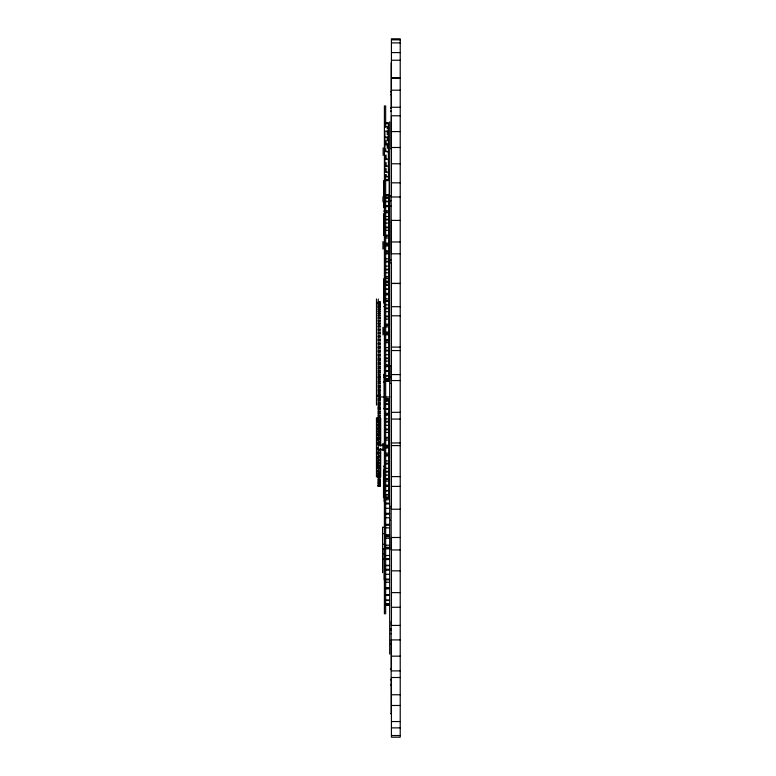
<?xml version="1.0" encoding="UTF-8"?>
<svg xmlns="http://www.w3.org/2000/svg" width="776" height="776" viewBox="0 0 776 776"><rect width="100%" height="100%" fill="white"/><g stroke="black" fill="none" stroke-linecap="round" stroke-linejoin="round"><path stroke-width="1.16" d="M391.434 39.838L400.222 39.838M391.434 42.893L400.222 42.893M391.434 52.593L400.222 52.593M391.434 60.247L400.222 60.247M400.222 77.804L391.434 77.804L391.434 38.8L400.222 38.8L400.222 737.2L391.434 737.2L391.434 677.506L400.222 677.506M400.222 78.231L391.434 78.231L391.434 107.263L400.222 107.263M391.434 90.191L400.222 90.191M390.464 91.743L391.172 91.743L391.172 148.614L390.464 148.614M390.464 94.691L391.172 94.691M390.464 107.602L391.172 107.602M390.464 108.039L391.172 108.039M390.464 111.075L391.172 111.075M400.222 115.779L391.434 115.779L391.434 147.498L400.222 147.498M384.896 122.647L388.407 122.647L388.407 180.595L384.896 180.595M384.896 123.636L388.407 123.636M384.896 126.527L388.407 126.527M388.407 131.134L384.896 131.134L384.896 148.226M391.434 131.59L400.222 131.59M384.896 137.129L388.407 137.129M384.896 144.123L388.407 144.123M384.896 150.951L386.07 150.951L386.07 151.621M384.896 151.621L388.407 151.621M388.407 151.951L387.243 151.621M384.896 159.119L388.407 159.119M391.434 163.784L400.222 163.784M384.896 166.103L388.407 166.103M388.407 172.107L384.896 172.107L384.896 155.006M384.896 176.705L388.407 176.705M384.896 179.605L388.407 179.605M391.434 182.835L400.222 182.835M385.653 195.019L388.64 195.019L388.64 381.288L385.653 381.288M385.653 195.028L388.64 195.028M385.653 195.63L388.64 195.63M390.464 195.659L391.172 195.659L391.172 200.489M385.653 195.746L388.64 195.746M400.222 196.988L391.434 196.988L391.434 148.565M385.653 197.734L388.64 197.734M385.653 197.977L388.64 197.977M390.464 201.013L391.172 201.013L391.172 262.889L390.464 262.889M385.653 201.275L388.64 201.275M385.653 201.624L388.64 201.624M385.653 205.718L388.64 205.718M385.653 206.144L388.64 206.144M390.464 206.193L391.172 206.193M385.653 206.6L388.64 206.6M385.653 210.8L388.64 210.8M383.703 211.053L384.401 211.053M385.653 212.197L388.64 212.197M385.653 212.74L388.64 212.74M383.703 215.291L384.401 215.291M385.653 216.504L388.64 216.504M385.653 219.239L388.64 219.239M383.703 219.899L384.401 219.899M385.653 219.86L388.64 219.86M400.222 220.403L391.434 220.403L391.434 253.81L400.222 253.81M385.653 223.071L388.64 223.071M385.653 227.077L388.64 227.077M385.653 227.746L388.64 227.746M385.653 230.307L388.64 230.307M385.653 235.332L388.64 235.332M385.653 235.448L388.64 235.448M385.653 236.156L388.64 236.156M385.653 237.989L388.64 237.989M391.434 241.966L400.222 241.966M385.653 243.179L388.64 243.179M385.653 244.12L388.64 244.12M385.653 244.838L388.64 244.838M385.653 245.876L388.64 245.876M385.653 251.085L388.64 251.085M385.653 251.337L388.64 251.337M385.653 252.821L388.64 252.821M385.653 253.519L388.64 253.519M385.653 253.752L388.64 253.752M385.653 258.806L388.64 258.806M390.464 259.805L391.172 259.805M385.653 261.279L388.64 261.279M385.653 261.949L388.64 261.949M385.653 266.11L388.64 266.11M385.653 269.243L388.64 269.243M385.653 269.864L388.64 269.864M385.653 272.774L388.64 272.774M385.653 276.469L388.64 276.469M385.653 277.022L388.64 277.022M385.653 278.584L388.64 278.584M385.653 281.358L388.64 281.358M385.653 281.387L388.64 281.387M385.653 281.775L388.64 281.688M385.653 282.464L388.64 282.464M385.653 282.619L388.64 282.619M385.653 285.044L388.64 285.044M385.653 285.325L388.64 285.325M385.653 289.041L388.64 289.041M385.653 289.429L388.64 289.429M385.653 293.415L388.64 293.415M385.653 293.852L388.64 293.852M385.653 294.317L388.64 294.317M385.653 294.802L388.64 294.802M385.653 298.876L388.64 298.876M385.653 300.719L388.64 300.719M385.653 301.282L388.64 301.282M379.998 301.883L378.242 301.883L379.998 301.951L379.998 446.074M378.242 302.155L379.998 302.155M378.242 302.31L379.998 302.233M378.242 302.727L379.998 302.795M378.242 303.154L379.998 303.154M378.242 303.222L379.998 303.222M378.242 303.804L379.998 303.804M378.242 304.008L379.998 304.008M385.653 304.881L388.64 304.881M378.242 305.065L379.998 305.065M378.242 305.269L379.998 305.269M378.242 306.326L379.998 306.326M378.242 306.53L379.998 306.53M383.703 306.607L384.401 306.607M391.434 306.704L400.222 306.704M378.242 307.587L379.998 307.587M378.242 307.781L379.998 307.781M385.653 308.053L388.64 308.053M385.653 308.683L388.64 308.683M378.242 309.207L379.998 309.207M378.242 309.527L379.998 309.527M378.242 311.244L379.998 311.244M378.242 311.574L379.998 311.574M385.653 311.69L388.64 311.69M378.242 313.291L379.998 313.291M378.242 313.62L379.998 313.62M378.242 315.337L379.998 315.337M378.242 315.667L379.998 315.667M391.434 315.793L400.222 315.793M385.653 316.084L388.64 316.084M385.653 316.773L388.64 316.773M378.242 317.859L379.998 317.859M378.242 318.305L379.998 318.305M385.653 319.101L388.64 319.101M378.242 320.614L379.998 320.614M378.242 321.06L379.998 321.06M378.242 323.369L379.998 323.369M378.242 323.805L379.998 323.805M385.653 324.193L388.64 324.193M385.653 324.591L388.64 324.591M385.653 325.299L388.64 325.299M378.242 326.114L379.998 326.114M378.242 326.56L379.998 326.56M385.653 326.871L388.64 326.871M378.242 329.46L379.998 329.46M378.242 330.004L379.998 330.004M385.653 332.089L388.64 332.089M378.242 332.807L379.998 332.807M378.242 333.35L379.998 333.263M385.653 333.292L388.64 333.292M385.653 334.01L388.64 334.01M385.653 334.786L388.64 334.786M378.242 336.163L379.998 336.163M378.242 336.706L379.998 336.706M378.242 339.51L379.998 339.51M378.242 339.975L379.998 339.975M385.653 339.956L388.64 339.956M378.242 340.053L379.998 340.053M385.653 340.218L388.64 340.218M385.653 341.944L388.64 341.944M385.653 342.643L388.64 342.643M378.242 343.322L379.998 343.322M378.242 343.535L379.998 343.535M378.242 344.156L379.998 344.156M378.242 346.911L379.998 346.911M391.434 347.105L400.222 347.105M378.242 347.357L379.998 347.357M385.653 347.57L388.64 347.57M378.242 347.978L379.998 347.978M385.653 350.267L388.64 350.267M391.434 350.548L400.222 350.548M378.242 350.733L379.998 350.733M385.653 350.927L388.64 350.927M378.242 351.188L379.998 351.188M378.242 351.809L379.998 351.809M378.242 354.564L379.998 354.564M385.653 354.68L388.64 354.68M378.242 355.01L379.998 355.01M378.242 355.631L379.998 355.631M385.653 358.017L388.64 358.017M378.242 358.386L379.998 358.386M385.653 358.619L388.64 358.619M378.242 359.56L379.998 359.56M378.242 360.239L379.998 360.239M385.653 361.092L388.64 361.092M378.242 362.373L379.998 362.373M378.242 363.711L379.998 363.711M378.242 364.38L379.998 364.38M385.653 364.953L388.64 364.953M385.653 365.477L388.64 365.477M390.464 365.835L391.172 365.768L391.172 383.451L390.464 383.451M378.242 366.524L379.998 366.524M385.653 366.592L388.64 366.592M378.242 367.863L379.998 367.863M378.242 368.532L379.998 368.532M378.242 370.676L379.998 370.676M385.653 370.87L388.64 370.87M385.653 371.015L388.64 371.015M385.653 371.306L388.64 371.306M378.242 372.014L379.998 372.014M378.242 372.684L379.998 372.684M383.509 374.527L384.207 374.527L384.217 408.06M391.434 374.575L400.222 374.575M378.242 374.818L379.998 374.818M383.509 375.089L384.207 375.089M385.653 375.584L388.64 375.584M385.653 375.914L388.64 375.914M378.242 376.894L379.998 376.894M378.242 376.913L379.998 376.913M383.519 377.175L384.217 377.175M390.464 377.388L391.172 377.388M378.242 377.621L379.998 377.621M385.653 378.95L388.64 378.95M378.242 379.057L379.998 379.057M385.653 379.163L388.64 379.163M400.222 380.55L391.434 380.55L391.434 262.909M385.653 380.88L388.64 380.88M385.653 380.967L388.64 380.967M378.242 381.229L379.998 381.229M385.653 381.259L388.64 381.259M383.519 381.879L384.217 381.879M378.242 381.928L379.998 381.928M378.242 383.373L379.998 383.373M378.242 385.546L379.998 385.546M378.242 386.244L379.998 386.244M378.242 387.69L379.998 387.69M378.242 389.862L379.998 389.862M378.242 390.561L379.998 390.561M378.242 391.996L379.998 391.996M378.242 394.179L379.998 394.16M378.242 394.935L379.998 394.935M378.242 395.634L379.998 395.634M376.476 396.196L378.242 396.196M378.242 396.313L379.998 396.313M379.396 396.963L389.843 396.963M378.242 398.495L379.998 398.495M385.653 398.466L388.64 398.466L388.64 498.415L385.653 498.386M385.653 398.835L388.64 398.835M385.653 398.932L388.64 398.932M378.242 399.252L379.998 399.252M378.242 399.95L379.998 399.95M378.242 400.629L379.998 400.629M385.653 400.688L388.64 400.688M385.653 400.901L388.64 400.901M378.242 402.812L379.998 402.812M378.242 403.568L379.998 403.568M385.653 403.986L388.64 403.986M378.242 404.267L379.998 404.267M385.653 404.325L388.64 404.325M378.242 404.946L379.998 404.946M378.242 407.128L379.998 407.128M378.242 407.885L379.998 407.885M378.242 408.583L379.998 408.583M385.653 408.642L388.64 408.642M383.509 408.836L384.207 408.836M385.653 408.874L388.64 408.874M385.653 409.078L388.64 409.078M378.242 409.262L379.998 409.262M378.242 411.416L379.998 411.435M391.434 412.328L400.222 412.328M378.242 412.919L379.998 412.919M385.653 413.346L388.64 413.346M378.242 413.598L379.998 413.492M385.653 414.5L388.64 414.5M385.653 415.034L388.64 415.034M378.242 415.587L379.998 415.587M378.242 417.071L379.998 417.071M378.242 417.643L379.998 417.74M378.242 417.886L376.476 417.866L376.476 476.755L378.242 476.736M376.476 418.574L378.242 418.487M385.653 418.885L388.64 418.885M391.434 419.069L400.222 419.069M378.242 419.738L379.998 419.738M376.476 419.981L378.242 419.981M376.476 420.146L378.242 420.146M378.242 421.222L379.998 421.222M385.653 421.397L388.64 421.397M378.242 421.795L379.998 421.795M378.242 421.892L379.998 421.892M385.653 421.998L388.64 421.998M376.476 422.309L378.242 422.309M376.476 422.532L378.242 422.532M378.242 423.89L379.998 423.89M376.476 424.976L378.242 424.976M376.476 425.141L378.242 425.141M376.476 425.394L379.998 425.374M385.653 425.316L388.64 425.316M376.476 425.675L378.242 425.675M378.242 425.946L379.998 426.043M376.476 428.08L379.998 428.022M385.653 429.109L388.64 429.109M376.476 429.138L378.242 429.138M376.476 429.477L378.242 429.477M385.653 429.778L388.64 429.778M378.242 430.185L379.998 430.185M378.242 430.806L379.998 430.806M376.476 431.601L378.242 431.601M378.242 431.863L379.998 431.863M385.653 432.445L388.64 432.445M376.476 433.445L378.242 433.445M376.476 433.813L378.242 433.813M378.242 434.017L379.998 434.017M378.242 434.638L379.998 434.638M376.476 435.598L379.998 435.685M385.653 437.431L388.64 437.412M378.242 437.839L379.998 437.839M376.476 438.168L378.242 438.168M385.653 438.11L388.64 438.11M376.476 438.44L379.998 438.459M376.476 438.566L378.242 438.566M378.242 439.507L379.998 439.507M376.476 439.953L378.242 439.953M385.653 440.07L388.64 440.07M378.242 441.66L379.998 441.66M378.242 442.281L379.998 442.281M376.476 442.95L378.242 442.95M391.434 442.96L400.222 442.96M376.476 443.174L378.242 443.174M378.242 443.319L379.998 443.329M376.476 443.591L378.242 443.591M376.476 444.532L378.242 444.532M378.242 445.201L382.84 445.201M385.653 445.249L388.64 445.249M380.696 445.521L382.995 445.521M391.434 445.599L400.222 445.599M385.653 446.055L388.64 446.055M385.653 446.763L388.64 446.763M376.476 447.597L378.242 447.597M385.653 447.946L388.64 447.946M376.476 448.295L378.242 448.295M376.476 448.722L378.242 448.722M376.476 449.188L378.242 449.188M378.242 449.42L382.84 449.42M380.696 449.74L384.149 449.74M378.242 449.964L379.998 449.964M378.242 450.031L379.998 450.031M376.476 452.243L378.242 452.243M376.476 452.553L378.242 452.553M378.242 452.777L379.998 452.777M385.653 453.155L388.64 453.155M378.242 453.32L379.998 453.32L376.476 453.397M376.476 453.805L378.242 453.795M385.653 454.755L388.64 454.755M385.653 455.473L388.64 455.473M385.653 455.832L388.64 455.832M378.242 456.123L379.998 456.123M376.476 456.734L379.998 456.725M376.476 458.306L378.242 458.306M376.476 458.694L378.242 458.694M378.242 459.955L379.998 459.955M378.242 460.401L379.998 460.401M376.476 460.934L378.242 460.934M385.653 460.925L388.64 460.925M378.242 462.709L379.998 462.709M376.476 462.884L378.242 462.884M378.242 463.156L379.998 463.156M376.476 463.243L378.242 463.243M385.653 463.282L388.64 463.282M385.653 463.961L388.64 463.961M376.476 464.727L378.242 464.727M378.242 465.454L379.998 465.454M378.242 465.91L379.998 465.91M383.509 466.172L384.207 466.172L384.207 501.645M376.476 466.987L378.242 466.987M376.476 467.307L378.242 467.307M376.476 467.986L378.242 467.986M378.242 468.209L379.998 468.209M385.653 468.316L388.64 468.316M378.242 468.655L379.998 468.655M376.476 470.498L378.242 470.498M376.476 470.76L378.242 470.76M378.242 471.313L379.998 471.313M385.653 471.342L388.64 471.342M378.242 471.653L379.998 471.653M385.653 471.983L388.64 471.983M376.476 473.302L379.998 473.36M376.476 473.496L378.242 473.496M378.242 473.69L379.998 473.69M385.653 475.106L388.64 475.106M376.476 475.31L378.242 475.31M376.476 475.445L379.998 475.407M378.242 475.736L379.998 475.736M376.476 476.134L378.242 476.134M391.434 476.61L400.222 476.61M378.242 477.444L379.998 477.444M378.242 477.783L379.998 477.783M385.653 478.714L388.64 478.714M385.653 479.287L388.64 479.287M378.242 479.704L379.998 479.704M378.242 479.917L379.998 479.917M378.242 480.965L379.998 480.965M378.242 481.168L379.998 481.168M385.653 481.081L388.64 481.081M378.242 482.226L379.998 482.226M378.242 482.43L379.998 482.43M378.242 483.487L379.998 483.487M378.242 483.69L379.998 483.69M378.242 484.884L379.998 484.816M385.653 485.165L388.64 485.165M378.242 485.31L379.998 485.243M378.242 485.66L379.998 485.66M385.653 485.65L388.64 485.65M378.242 485.737L379.998 485.737M378.242 486.164L379.998 486.086M385.653 486.067L388.64 486.067M378.242 486.368L379.998 486.436L379.998 448.848M385.653 486.358L388.64 486.358M391.434 486.397L400.222 486.397M385.653 490.5L388.64 490.5M385.653 490.888L388.64 490.888M385.653 494.564L388.64 494.564M385.653 494.836L388.64 494.836M385.653 497.212L388.64 497.212M385.653 497.368L388.64 497.368M385.653 497.95L388.64 497.95M385.653 498.047L388.64 498.047M385.653 499.783L389.61 499.783M385.653 503.12L389.61 503.12M385.653 503.915L389.61 503.915M390.464 506.311L391.172 506.311L391.172 518.94M385.653 508.309L389.61 508.309M400.222 509.231L391.434 509.231L391.434 383.46M385.653 513.343L389.61 513.343M385.653 514.216L389.61 514.216M385.653 517.767L389.61 517.767M390.464 519.949L391.172 519.949L391.172 549.777M385.653 524.343L389.61 524.372M385.653 525.274L389.61 525.274M384.401 527.253L382.578 527.253L382.578 572.669M385.653 527.864L389.61 527.864M382.578 533.607L384.401 533.607M385.653 534.722L389.61 534.722M385.653 535.789L389.61 535.789M385.653 536.74L389.61 536.74M400.222 537.496L391.434 537.496L391.434 625.427L400.222 625.427M385.653 538.302L389.61 538.302M382.578 544.286L384.401 544.286M385.653 545.218L389.61 545.218M385.653 547.332L389.61 547.332M385.653 548.273L389.61 548.273M385.653 548.768L389.61 548.768M383.509 548.991L384.207 548.991M391.434 549.942L400.222 549.942M383.509 553.695L384.207 553.695M385.653 555.509L389.61 555.509M385.653 558.623L389.61 558.623M383.509 558.817L384.207 558.817M385.653 559.535L389.61 559.535M385.653 565.306L389.61 565.306M385.653 565.694L389.61 565.694M385.653 569.322L389.61 569.322M385.653 570.156L389.61 570.156M391.434 570.845L400.222 570.845M385.653 574.298L389.61 574.298M385.653 579.09L389.61 579.09M385.653 579.837L389.61 579.837M385.653 582.223L389.61 582.223M385.653 587.636L389.61 587.636M385.653 588.276L389.61 588.276M385.653 588.829L389.61 588.829M391.434 592.631L400.222 592.631M385.653 594.707L389.61 594.707M385.653 595.221L389.61 595.221M385.653 600.09L389.61 600.09M385.653 600.449L389.61 600.449M385.653 603.612L389.61 603.612M385.653 603.806L389.61 603.806M391.434 607.268L400.222 607.268M390.464 628.89L391.172 628.89M390.464 630.209L391.172 630.209M390.464 633.623L391.172 633.623L391.172 621.207M400.222 639.909L391.434 639.909L391.434 670.891L400.222 670.891M390.464 640.394L391.172 640.394M390.464 643.837L391.172 643.837M391.434 656.157L400.222 656.157M390.464 669.145L391.172 669.145L391.172 713.658L390.464 713.658M390.464 679.766L391.172 679.766M390.464 684.83L391.172 684.83M391.434 694.753L400.222 694.753M391.434 705.481L400.222 705.481M391.434 721.554L400.222 721.554M391.434 727.869L400.222 727.869M391.434 735.532L400.222 735.532M391.172 62.817L391.172 91.568M391.172 634.002L391.172 668.737M389.678 121.861L389.678 654.139M389.174 169.595L389.174 232.189M387.243 126.527L387.243 128.816M387.243 131.134L387.243 134.743M387.243 137.129L387.243 140.708M387.243 144.123L387.243 148.226M386.07 140.631L386.07 145.141M386.07 155.006L386.07 159.119M386.07 162.533L386.07 166.103M386.07 168.499L386.07 172.107M386.07 174.416L386.07 176.705M385.653 105.788L385.653 127.429M385.653 148.837L385.653 151.223M385.653 174.726L385.653 613.894M384.401 105.788L384.401 613.894M384.343 195.746L384.343 202.914M384.343 241.879L384.343 249.047M384.343 327.297L384.343 334.466M384.343 443.29L384.343 450.458M384.207 548.263L384.207 579.876M383.703 180.604L383.703 196.503M383.703 202.429L383.703 207.658M383.703 213.691L383.703 235.545M383.703 278.73L383.703 303.076M383.509 470.052L383.509 497.542M383.14 147.818L383.14 155.413M382.937 196.794L382.937 201.857M382.937 241.53L382.937 249.047M382.937 327.297L382.995 334.912M382.937 443.29L382.937 450.458M380.696 418.177L380.696 445.88M380.696 448.625L380.696 477.085M378.242 298.983L378.242 486.436M376.476 298.983L376.476 405.101M400.222 283.453L391.434 283.453L400.222 283.473M378.242 476.474L376.476 476.474L378.242 476.532M389.61 605.164L385.653 605.164L389.61 605.202"/></g></svg>
